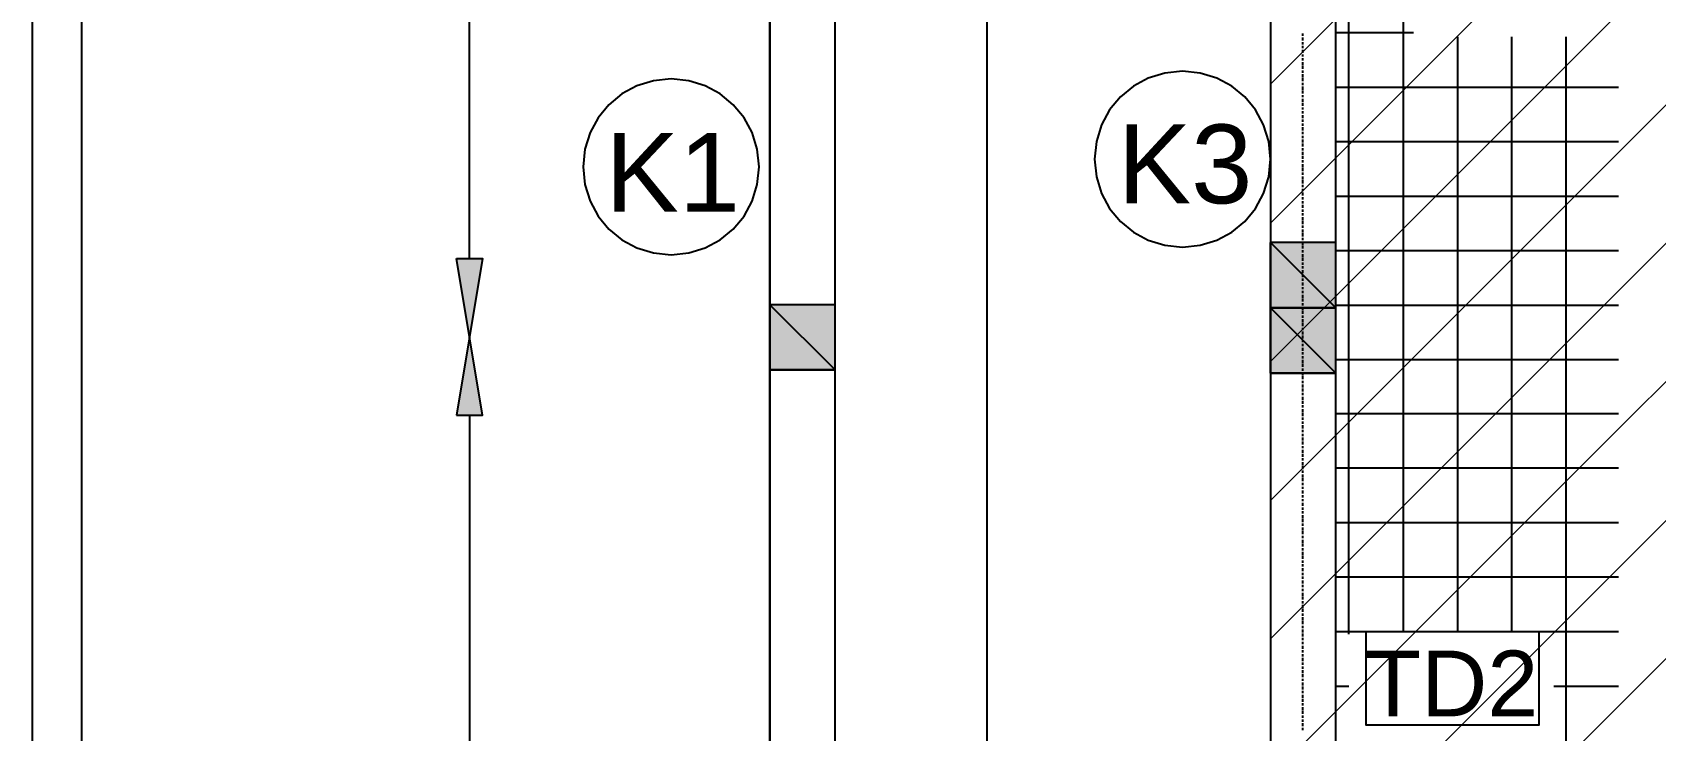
# Model space of a CAD drawing. Header units: metres. Extents: x 2.9 to 42.8, y 1.7 to 28.7.
# Drawn here: x 2.939 to 6.666, y 17.647 to 19.25 of the extents above; entities that cross this region are included whole.
import ezdxf

# ---------------------------------------------------------------- set-up
doc = ezdxf.new("R2010")
doc.units = ezdxf.units.M
for name, color, linetype in [('AMARILLO', 2, 'Continuous'), ('MAGENTA', 6, 'Continuous'), ('NEGRO', 7, 'Continuous'), ('RELLENO_MAGENTA', 6, 'Continuous'), ('RELLENO_ROJO', 1, 'Continuous'), ('ROJO', 1, 'Continuous'), ('TEXTO', 7, 'Continuous')]:
    doc.layers.add(name, color=color, linetype=linetype)
doc.layers.add('RGB_000_184_184', color=7, linetype='Continuous', true_color=0x00b8b8)
doc.layers.add('RGB_147_149_152', color=7, linetype='Continuous', true_color=0x939598)
doc.styles.add('ArialMT', font='arial.ttf')

msp = doc.modelspace()

# ---------------------------------------------------------------- hatches: boundary and pattern name
at = {"layer": 'RELLENO_MAGENTA'}
h = msp.add_hatch(color=256, dxfattribs=at)
h.dxf.hatch_style = 1
h.paths.add_polyline_path([(5.932, 18.7678), (5.782, 18.7678), (5.932, 18.6178), (5.932, 18.7678)])
h.paths.add_polyline_path([(5.782, 18.7678), (5.932, 18.6178), (5.782, 18.6178), (5.782, 18.7678)])
h = msp.add_hatch(color=256, dxfattribs=at)
h.dxf.hatch_style = 1
h.paths.add_polyline_path([(4.7819, 18.6249), (4.632, 18.6249), (4.7819, 18.475), (4.7819, 18.6249)])
h.paths.add_polyline_path([(4.632, 18.6249), (4.7819, 18.475), (4.632, 18.475), (4.632, 18.6249)])
h = msp.add_hatch(color=256, dxfattribs=at)
h.dxf.hatch_style = 1
h.paths.add_polyline_path([(5.932, 18.6178), (5.782, 18.6178), (5.932, 18.4679), (5.932, 18.6178)])
h.paths.add_polyline_path([(5.782, 18.6178), (5.932, 18.4679), (5.782, 18.4679), (5.782, 18.6178)])
at = {"layer": 'RELLENO_ROJO'}
h = msp.add_hatch(color=256, dxfattribs=at)
h.dxf.hatch_style = 1
h.paths.add_polyline_path([(3.9123, 18.7307), (3.9723, 18.7307), (3.9423, 18.5508), (3.9123, 18.7307)])
h = msp.add_hatch(color=256, dxfattribs=at)
h.dxf.hatch_style = 1
h.paths.add_polyline_path([(3.9123, 18.3709), (3.9723, 18.3709), (3.9423, 18.5508), (3.9123, 18.3709)])

# ---------------------------------------------------------------- linework, layer by layer
at = {"layer": 'AMARILLO', "lineweight": -3}
for points in [[(4.632, 19.244), (4.632, 19.2493)], [(4.632, 19.2334), (4.632, 19.2405)], [(5.8561, 19.2423), (5.8561, 19.2476)], [(5.8561, 19.2317), (5.8561, 19.2387)], [(4.632, 19.2246), (4.632, 19.2317)], [(4.632, 19.2158), (4.632, 19.2211)], [(4.632, 19.2052), (4.632, 19.2123)], [(4.632, 19.1964), (4.632, 19.2035)], [(5.8561, 19.2229), (5.8561, 19.2282)], [(5.8561, 19.214), (5.8561, 19.2193)], [(5.8561, 19.2035), (5.8561, 19.2105)], [(5.8561, 19.1946), (5.8561, 19.1999)], [(4.632, 19.1876), (4.632, 19.1929)], [(4.632, 19.177), (4.632, 19.1841)], [(4.632, 19.1682), (4.632, 19.1752)], [(4.632, 19.1594), (4.632, 19.1647)], [(5.8561, 19.1858), (5.8561, 19.1911)], [(5.8561, 19.1752), (5.8561, 19.1823)], [(5.8561, 19.1664), (5.8561, 19.1735)], [(5.8561, 19.1576), (5.8561, 19.1629)], [(4.632, 19.1505), (4.632, 19.1558)], [(4.632, 19.14), (4.632, 19.147)], [(4.632, 19.1311), (4.632, 19.1364)], [(4.632, 19.1223), (4.632, 19.1276)], [(5.8561, 19.147), (5.8561, 19.1541)], [(5.8561, 19.1382), (5.8561, 19.1453)], [(5.8561, 19.1294), (5.8561, 19.1347)], [(5.8561, 19.1188), (5.8561, 19.1258)], [(4.632, 19.1117), (4.632, 19.1188)], [(4.632, 19.1029), (4.632, 19.1082)], [(4.632, 19.0941), (4.632, 19.0994)], [(4.632, 19.0835), (4.632, 19.0906)], [(5.8561, 19.11), (5.8561, 19.117)], [(5.8561, 19.1012), (5.8561, 19.1064)], [(5.8561, 19.0906), (5.8561, 19.0976)], [(5.8561, 19.0818), (5.8561, 19.0888)], [(4.632, 19.0747), (4.632, 19.0818)], [(4.632, 19.0659), (4.632, 19.0712)], [(4.632, 19.0553), (4.632, 19.0623)], [(4.632, 19.0465), (4.632, 19.0535)], [(5.8561, 19.0729), (5.8561, 19.0782)], [(5.8561, 19.0641), (5.8561, 19.0694)], [(5.8561, 19.0535), (5.8561, 19.0606)], [(5.8561, 19.0447), (5.8561, 19.05)], [(4.632, 19.0377), (4.632, 19.0429)], [(4.632, 19.0271), (4.632, 19.0341)], [(4.632, 19.0183), (4.632, 19.0253)], [(4.632, 19.0094), (4.632, 19.0147)], [(5.8561, 19.0359), (5.8561, 19.0412)], [(5.8561, 19.0253), (5.8561, 19.0324)], [(5.8561, 19.0165), (5.8561, 19.0218)], [(5.8561, 19.0077), (5.8561, 19.013)], [(4.632, 18.9988), (4.632, 19.0059)], [(4.632, 18.99), (4.632, 18.9971)], [(4.632, 18.9812), (4.632, 18.9865)], [(4.632, 18.9724), (4.632, 18.9777)], [(5.8561, 18.9971), (5.8561, 19.0041)], [(5.8561, 18.9883), (5.8561, 18.9953)], [(5.8561, 18.9794), (5.8561, 18.9847)], [(5.8561, 18.9689), (5.8561, 18.9759)], [(4.632, 18.9618), (4.632, 18.9689)], [(4.632, 18.953), (4.632, 18.9583)], [(4.632, 18.9442), (4.632, 18.9495)], [(4.632, 18.9336), (4.632, 18.9406)], [(5.8561, 18.96), (5.8561, 18.9671)], [(5.8561, 18.9512), (5.8561, 18.9565)], [(5.8561, 18.9406), (5.8561, 18.9477)], [(5.8561, 18.9318), (5.8561, 18.9389)], [(4.632, 18.9248), (4.632, 18.9301)], [(4.632, 18.9159), (4.632, 18.9212)], [(4.632, 18.9054), (4.632, 18.9124)], [(4.632, 18.8965), (4.632, 18.9036)], [(5.8561, 18.923), (5.8561, 18.9283)], [(5.8561, 18.9124), (5.8561, 18.9195)], [(5.8561, 18.9036), (5.8561, 18.9107)], [(5.8561, 18.8948), (5.8561, 18.9001)], [(4.632, 18.8877), (4.632, 18.893)], [(4.632, 18.8771), (4.632, 18.8842)], [(4.632, 18.8683), (4.632, 18.8754)], [(4.632, 18.8595), (4.632, 18.8648)], [(5.8561, 18.886), (5.8561, 18.8912)], [(5.8561, 18.8754), (5.8561, 18.8824)], [(5.8561, 18.8666), (5.8561, 18.8718)], [(5.8561, 18.8577), (5.8561, 18.863)], [(4.632, 18.8489), (4.632, 18.856)], [(4.632, 18.8401), (4.632, 18.8472)], [(4.632, 18.8313), (4.632, 18.8366)], [(4.632, 18.8207), (4.632, 18.8278)], [(5.8561, 18.8472), (5.8561, 18.8542)], [(5.8561, 18.8383), (5.8561, 18.8436)], [(5.8561, 18.8295), (5.8561, 18.8348)], [(5.8561, 18.8189), (5.8561, 18.826)], [(4.632, 18.8119), (4.632, 18.8189)], [(4.632, 18.8031), (4.632, 18.8083)], [(4.632, 18.7942), (4.632, 18.7995)], [(4.632, 18.7837), (4.632, 18.7907)], [(5.8561, 18.8101), (5.8561, 18.8172)], [(5.8561, 18.8013), (5.8561, 18.8066)], [(5.8561, 18.7907), (5.8561, 18.7978)], [(5.8561, 18.7819), (5.8561, 18.7889)], [(4.632, 18.7748), (4.632, 18.7801)], [(4.632, 18.766), (4.632, 18.7713)], [(4.632, 18.7554), (4.632, 18.7625)], [(4.632, 18.7466), (4.632, 18.7519)], [(5.8561, 18.7731), (5.8561, 18.7784)], [(5.8561, 18.7625), (5.8561, 18.7695)], [(5.8561, 18.7537), (5.8561, 18.7607)], [(4.632, 18.7378), (4.632, 18.7431)], [(4.632, 18.7272), (4.632, 18.7343)], [(4.632, 18.7184), (4.632, 18.7254)], [(4.632, 18.7096), (4.632, 18.7149)], [(5.8561, 18.7448), (5.8561, 18.7501)], [(5.8561, 18.7343), (5.8561, 18.7413)], [(5.8561, 18.7254), (5.8561, 18.7325)], [(5.8561, 18.7166), (5.8561, 18.7219)], [(4.632, 18.699), (4.632, 18.706)], [(4.632, 18.6902), (4.632, 18.6972)], [(4.632, 18.6813), (4.632, 18.6866)], [(4.632, 18.6708), (4.632, 18.6778)], [(5.8561, 18.7078), (5.8561, 18.7131)], [(5.8561, 18.6972), (5.8561, 18.7043)], [(5.8561, 18.6884), (5.8561, 18.6937)], [(5.8561, 18.6796), (5.8561, 18.6849)], [(5.8561, 18.669), (5.8561, 18.6761)], [(4.632, 18.6619), (4.632, 18.669)], [(4.632, 18.6531), (4.632, 18.6584)], [(4.632, 18.6425), (4.632, 18.6496)], [(4.632, 18.6337), (4.632, 18.6408)], [(5.8561, 18.6602), (5.8561, 18.6655)], [(5.8561, 18.6514), (5.8561, 18.6567)], [(5.8561, 18.6408), (5.8561, 18.6478)], [(5.8561, 18.632), (5.8561, 18.639)], [(4.632, 18.6249), (4.632, 18.6302)], [(4.632, 18.6161), (4.632, 18.6214)], [(4.632, 18.6055), (4.632, 18.6126)], [(4.632, 18.5967), (4.632, 18.602)], [(5.8561, 18.6231), (5.8561, 18.6284)], [(5.8561, 18.6126), (5.8561, 18.6196)], [(5.8561, 18.6037), (5.8561, 18.6108)], [(4.632, 18.5879), (4.632, 18.5932)], [(4.632, 18.5773), (4.632, 18.5843)], [(4.632, 18.5685), (4.632, 18.5737)], [(4.632, 18.5596), (4.632, 18.5649)], [(5.8561, 18.5949), (5.8561, 18.6002)], [(5.8561, 18.5843), (5.8561, 18.5914)], [(5.8561, 18.5755), (5.8561, 18.5826)], [(5.8561, 18.5667), (5.8561, 18.572)], [(4.632, 18.5491), (4.632, 18.5561)], [(4.632, 18.5402), (4.632, 18.5473)], [(4.632, 18.5314), (4.632, 18.5367)], [(4.632, 18.5208), (4.632, 18.5279)], [(5.8561, 18.5561), (5.8561, 18.5632)], [(5.8561, 18.5473), (5.8561, 18.5543)], [(5.8561, 18.5385), (5.8561, 18.5438)], [(5.8561, 18.5297), (5.8561, 18.5349)], [(4.632, 18.512), (4.632, 18.5191)], [(4.632, 18.5032), (4.632, 18.5085)], [(4.632, 18.4926), (4.632, 18.4997)], [(4.632, 18.4838), (4.632, 18.4908)], [(5.8561, 18.5191), (5.8561, 18.5261)], [(5.8561, 18.5103), (5.8561, 18.5155)], [(5.8561, 18.5014), (5.8561, 18.5067)], [(5.8561, 18.4908), (5.8561, 18.4979)], [(4.632, 18.475), (4.632, 18.4803)], [(4.632, 18.4644), (4.632, 18.4714)], [(4.632, 18.4556), (4.632, 18.4626)], [(5.8561, 18.482), (5.8561, 18.4891)], [(5.8561, 18.4732), (5.8561, 18.4785)], [(5.8561, 18.4626), (5.8561, 18.4697)], [(5.8561, 18.4538), (5.8561, 18.4609)], [(4.632, 18.4467), (4.632, 18.452)], [(4.632, 18.4379), (4.632, 18.4432)], [(4.632, 18.4273), (4.632, 18.4344)], [(4.632, 18.4185), (4.632, 18.4238)], [(4.632, 18.4097), (4.632, 18.415)], [(5.8561, 18.445), (5.8561, 18.4503)], [(5.8561, 18.4344), (5.8561, 18.4415)], [(5.8561, 18.4256), (5.8561, 18.4326)], [(5.8561, 18.4168), (5.8561, 18.4221)], [(4.632, 18.3991), (4.632, 18.4062)], [(4.632, 18.3903), (4.632, 18.3974)], [(4.632, 18.3815), (4.632, 18.3868)], [(4.632, 18.3709), (4.632, 18.378)], [(5.8561, 18.4062), (5.8561, 18.4132)], [(5.8561, 18.3974), (5.8561, 18.4044)], [(5.8561, 18.3885), (5.8561, 18.3938)], [(5.8561, 18.378), (5.8561, 18.385)], [(4.632, 18.3621), (4.632, 18.3691)], [(4.632, 18.3533), (4.632, 18.3586)], [(4.632, 18.3427), (4.632, 18.3497)], [(4.632, 18.3339), (4.632, 18.3409)], [(5.8561, 18.3691), (5.8561, 18.3762)], [(5.8561, 18.3603), (5.8561, 18.3656)], [(5.8561, 18.3515), (5.8561, 18.3568)], [(5.8561, 18.3409), (5.8561, 18.348)], [(4.632, 18.325), (4.632, 18.3303)], [(4.632, 18.3145), (4.632, 18.3215)], [(4.632, 18.3056), (4.632, 18.3127)], [(5.8561, 18.3321), (5.8561, 18.3374)], [(5.8561, 18.3233), (5.8561, 18.3286)], [(5.8561, 18.3127), (5.8561, 18.3198)], [(5.8561, 18.3039), (5.8561, 18.3109)], [(4.632, 18.2968), (4.632, 18.3021)], [(4.632, 18.2862), (4.632, 18.2933)], [(4.632, 18.2774), (4.632, 18.2845)], [(4.632, 18.2686), (4.632, 18.2739)], [(5.8561, 18.2951), (5.8561, 18.3003)], [(5.8561, 18.2845), (5.8561, 18.2915)], [(5.8561, 18.2757), (5.8561, 18.2827)], [(5.8561, 18.2668), (5.8561, 18.2721)], [(4.632, 18.2598), (4.632, 18.2651)], [(4.632, 18.2492), (4.632, 18.2562)], [(4.632, 18.2404), (4.632, 18.2457)], [(4.632, 18.2316), (4.632, 18.2368)], [(5.8561, 18.2562), (5.8561, 18.2633)], [(5.8561, 18.2474), (5.8561, 18.2545)], [(5.8561, 18.2386), (5.8561, 18.2439)], [(5.8561, 18.228), (5.8561, 18.2351)], [(4.632, 18.221), (4.632, 18.228)], [(4.632, 18.2122), (4.632, 18.2192)], [(4.632, 18.2033), (4.632, 18.2086)], [(4.632, 18.1928), (4.632, 18.1998)], [(5.8561, 18.2192), (5.8561, 18.2263)], [(5.8561, 18.2104), (5.8561, 18.2157)], [(5.8561, 18.2016), (5.8561, 18.2069)], [(5.8561, 18.191), (5.8561, 18.198)], [(4.632, 18.1839), (4.632, 18.191)], [(4.632, 18.1751), (4.632, 18.1804)], [(4.632, 18.1645), (4.632, 18.1716)], [(4.632, 18.1557), (4.632, 18.1628)], [(5.8561, 18.1822), (5.8561, 18.1875)], [(5.8561, 18.1733), (5.8561, 18.1786)], [(5.8561, 18.1628), (5.8561, 18.1698)], [(5.8561, 18.1539), (5.8561, 18.1592)], [(4.632, 18.1469), (4.632, 18.1522)], [(4.632, 18.1363), (4.632, 18.1434)], [(4.632, 18.1275), (4.632, 18.1345)], [(4.632, 18.1187), (4.632, 18.124)], [(5.8561, 18.1451), (5.8561, 18.1504)], [(5.8561, 18.1345), (5.8561, 18.1416)], [(5.8561, 18.1257), (5.8561, 18.1328)], [(5.8561, 18.1169), (5.8561, 18.1222)], [(4.632, 18.1098), (4.632, 18.1151)], [(4.632, 18.0993), (4.632, 18.1063)], [(4.632, 18.0904), (4.632, 18.0957)], [(4.632, 18.0816), (4.632, 18.0869)], [(5.8561, 18.1063), (5.8561, 18.1134)], [(5.8561, 18.0975), (5.8561, 18.1046)], [(5.8561, 18.0887), (5.8561, 18.094)], [(5.8561, 18.0781), (5.8561, 18.0852)], [(4.632, 18.071), (4.632, 18.0781)], [(4.632, 18.0622), (4.632, 18.0675)], [(4.632, 18.0534), (4.632, 18.0587)], [(4.632, 18.0428), (4.632, 18.0499)], [(5.8561, 18.0693), (5.8561, 18.0763)], [(5.8561, 18.0605), (5.8561, 18.0658)], [(5.8561, 18.0499), (5.8561, 18.0569)], [(5.8561, 18.0411), (5.8561, 18.0481)], [(4.632, 18.034), (4.632, 18.0411)], [(4.632, 18.0252), (4.632, 18.0305)], [(4.632, 18.0146), (4.632, 18.0217)], [(4.632, 18.0058), (4.632, 18.0128)], [(5.8561, 18.0322), (5.8561, 18.0375)], [(5.8561, 18.0234), (5.8561, 18.0287)], [(5.8561, 18.0128), (5.8561, 18.0199)], [(5.8561, 18.004), (5.8561, 18.0093)], [(4.632, 17.997), (4.632, 18.0023)], [(4.632, 17.9864), (4.632, 17.9934)], [(4.632, 17.9776), (4.632, 17.9846)], [(4.632, 17.9687), (4.632, 17.974)], [(5.8561, 17.9952), (5.8561, 18.0005)], [(5.8561, 17.9846), (5.8561, 17.9917)], [(5.8561, 17.9758), (5.8561, 17.9811)], [(5.8561, 17.967), (5.8561, 17.9723)], [(4.632, 17.9582), (4.632, 17.9652)], [(4.632, 17.9493), (4.632, 17.9564)], [(4.632, 17.9405), (4.632, 17.9458)], [(4.632, 17.9317), (4.632, 17.937)], [(5.8561, 17.9564), (5.8561, 17.9634)], [(5.8561, 17.9476), (5.8561, 17.9546)], [(5.8561, 17.9387), (5.8561, 17.944)], [(5.8561, 17.9282), (5.8561, 17.9352)], [(4.632, 17.9211), (4.632, 17.9282)], [(4.632, 17.9123), (4.632, 17.9176)], [(4.632, 17.9035), (4.632, 17.9088)], [(4.632, 17.8929), (4.632, 17.8999)], [(5.8561, 17.9193), (5.8561, 17.9264)], [(5.8561, 17.9105), (5.8561, 17.9158)], [(5.8561, 17.8999), (5.8561, 17.907)], [(5.8561, 17.8911), (5.8561, 17.8982)], [(4.632, 17.8841), (4.632, 17.8894)], [(4.632, 17.8753), (4.632, 17.8805)], [(4.632, 17.8647), (4.632, 17.8717)], [(4.632, 17.8558), (4.632, 17.8629)], [(5.8561, 17.8823), (5.8561, 17.8876)], [(5.8561, 17.8717), (5.8561, 17.8788)], [(5.8561, 17.8629), (5.8561, 17.87)], [(5.8561, 17.8541), (5.8561, 17.8594)], [(4.632, 17.847), (4.632, 17.8523)], [(4.632, 17.8364), (4.632, 17.8435)], [(4.632, 17.8276), (4.632, 17.8347)], [(4.632, 17.8188), (4.632, 17.8241)], [(5.8561, 17.8453), (5.8561, 17.8506)], [(5.8561, 17.8347), (5.8561, 17.8417)], [(5.8561, 17.8259), (5.8561, 17.8312)], [(5.8561, 17.817), (5.8561, 17.8223)], [(4.632, 17.8082), (4.632, 17.8153)], [(4.632, 17.7994), (4.632, 17.8065)], [(4.632, 17.7906), (4.632, 17.7959)], [(4.632, 17.78), (4.632, 17.7871)], [(5.8561, 17.8065), (5.8561, 17.8135)], [(5.8561, 17.7976), (5.8561, 17.8029)], [(5.8561, 17.7888), (5.8561, 17.7941)], [(5.8561, 17.7782), (5.8561, 17.7853)], [(4.632, 17.7712), (4.632, 17.7782)], [(4.632, 17.7624), (4.632, 17.7677)], [(4.632, 17.7535), (4.632, 17.7588)], [(4.632, 17.743), (4.632, 17.75)], [(5.8561, 17.7694), (5.8561, 17.7765)], [(5.8561, 17.7606), (5.8561, 17.7659)], [(5.8561, 17.75), (5.8561, 17.7571)], [(5.8561, 17.7412), (5.8561, 17.7483)], [(4.632, 17.7341), (4.632, 17.7394)], [(4.632, 17.7253), (4.632, 17.7306)], [(4.632, 17.7147), (4.632, 17.7218)], [(4.632, 17.7059), (4.632, 17.7112)], [(5.8561, 17.7324), (5.8561, 17.7377)], [(5.8561, 17.7218), (5.8561, 17.7288)], [(5.8561, 17.713), (5.8561, 17.72)], [(5.8561, 17.7042), (5.8561, 17.7094)], [(4.632, 17.6971), (4.632, 17.7024)], [(4.632, 17.6865), (4.632, 17.6936)], [(4.632, 17.6777), (4.632, 17.6848)], [(4.632, 17.6689), (4.632, 17.6742)], [(5.8561, 17.6936), (5.8561, 17.7006)], [(5.8561, 17.6848), (5.8561, 17.6918)], [(5.8561, 17.6759), (5.8561, 17.6812)], [(5.8561, 17.6671), (5.8561, 17.6724)], [(4.632, 17.6583), (4.632, 17.6653)], [(4.632, 17.6495), (4.632, 17.6565)], [(5.8561, 17.6565), (5.8561, 17.6636)], [(5.8561, 17.6477), (5.8561, 17.653)]]:
    msp.add_lwpolyline(points, dxfattribs=at)
at = {"layer": 'MAGENTA', "lineweight": -3}
for points in [[(5.932, 18.7678), (5.782, 18.7678), (5.932, 18.6178)], [(5.782, 18.7678), (5.932, 18.6178), (5.782, 18.6178)], [(5.782, 18.7678), (5.782, 18.6178), (5.932, 18.6178), (5.932, 18.7678)], [(4.7819, 18.6249), (4.632, 18.6249), (4.7819, 18.475)], [(4.632, 18.6249), (4.7819, 18.475), (4.632, 18.475)], [(4.632, 18.6249), (4.632, 18.475), (4.7819, 18.475), (4.7819, 18.6249)], [(5.932, 18.6178), (5.782, 18.6178), (5.932, 18.4679)], [(5.782, 18.6178), (5.932, 18.4679), (5.782, 18.4679)], [(5.782, 18.6178), (5.782, 18.4679), (5.932, 18.4679), (5.932, 18.6178)]]:
    msp.add_lwpolyline(points, close=True, dxfattribs=at)
at = {"layer": 'NEGRO', "lineweight": -3}
for points in [[(4.7819, 25.975), (12.4813, 25.975), (12.4813, 21.8246), (12.6312, 21.8246), (12.6312, 26.125), (4.632, 26.125), (4.632, 6.1242), (4.7819, 6.1242)], [(4.632, 6.1242), (4.632, 26.125), (12.6312, 26.125), (12.6312, 6.1242)], [(5.782, 13.3756), (5.932, 13.3756), (5.932, 16.1749), (6.5317, 16.1749), (6.5317, 16.3248), (5.932, 16.3248), (5.932, 21.8246), (5.782, 21.8246)], [(6.0008, 17.8735), (6.0008, 17.6601), (6.3994, 17.6601), (6.3994, 17.8735)]]:
    msp.add_lwpolyline(points, close=True, dxfattribs=at)
for points in [[(4.632, 6.1242), (4.632, 26.125), (12.6312, 26.125), (12.6312, 21.8246)], [(5.1312, 6.1242), (5.1312, 25.6258), (12.132, 25.6258), (12.132, 21.8246)], [(5.782, 21.7505), (5.782, 13.3756), (7.2813, 13.3756), (7.2813, 11.2254), (12.6312, 11.2254)], [(5.9619, 17.8682), (5.9619, 20.8262)], [(6.0872, 17.8735), (6.0872, 20.8262)], [(6.1101, 19.2493), (5.932, 19.2493)], [(6.2124, 17.8735), (6.2124, 19.2405)], [(6.3359, 17.8735), (6.3359, 19.2405)], [(6.4611, 16.3248), (6.4611, 19.2405)], [(6.5811, 19.1241), (5.932, 19.1241)], [(6.5811, 18.9988), (5.932, 18.9988)], [(6.5811, 18.8736), (5.932, 18.8736)], [(6.5811, 18.7484), (5.932, 18.7484)], [(6.5811, 18.6231), (5.932, 18.6231)], [(6.5811, 18.4979), (5.932, 18.4979)], [(6.5811, 18.3744), (5.932, 18.3744)], [(6.5811, 18.2492), (5.932, 18.2492)], [(6.5811, 18.124), (5.932, 18.124)], [(6.5811, 17.9987), (5.932, 17.9987)], [(6.5811, 17.8735), (5.932, 17.8735)], [(5.9619, 17.7483), (5.932, 17.7483)], [(6.5811, 17.7483), (6.4329, 17.7483)]]:
    msp.add_lwpolyline(points, dxfattribs=at)
at = {"layer": 'RGB_000_184_184', "lineweight": -3}
msp.add_lwpolyline([(3.0515, 2.5682), (3.0515, 2.6388), (2.9386, 2.6388), (2.9386, 27.7125), (3.0515, 27.7125), (3.0515, 2.6388)], dxfattribs=at)
at = {"layer": 'RGB_147_149_152', "lineweight": 15}
for points in [[(5.782, 19.1311), (7.6764, 21.0256)], [(5.782, 18.8119), (7.9939, 21.0256)], [(5.782, 18.4944), (8.3132, 21.0256)], [(5.782, 18.1751), (8.6307, 21.0256)], [(5.782, 17.8576), (8.95, 21.0256)], [(5.782, 17.5401), (9.2675, 21.0256)], [(5.782, 17.2208), (9.585, 21.0256)], [(5.782, 16.9033), (9.9042, 21.0256)]]:
    msp.add_lwpolyline(points, dxfattribs=at)
at = {"layer": 'ROJO', "lineweight": -3}
for points in [[(3.9423, 18.7307), (3.9423, 19.6391)], [(3.9423, 18.3709), (3.9423, 17.4625)]]:
    msp.add_lwpolyline(points, dxfattribs=at)
for points in [[(5.782, 18.9592), (5.7779, 18.9999), (5.7662, 19.0378), (5.7475, 19.0721), (5.7229, 19.102), (5.693, 19.1266), (5.6587, 19.1453), (5.6208, 19.157), (5.5801, 19.1611), (5.5394, 19.157), (5.5014, 19.1453), (5.4671, 19.1266), (5.4373, 19.102), (5.4126, 19.0721), (5.394, 19.0378), (5.3822, 18.9999), (5.3781, 18.9592), (5.3822, 18.9185), (5.394, 18.8805), (5.4126, 18.8462), (5.4373, 18.8163), (5.4671, 18.7917), (5.5014, 18.7731), (5.5394, 18.7613), (5.5801, 18.7572), (5.6208, 18.7613), (5.6587, 18.7731), (5.693, 18.7917), (5.7229, 18.8163), (5.7475, 18.8462), (5.7662, 18.8805), (5.7779, 18.9185)], [(4.6073, 18.9415), (4.6032, 18.9822), (4.5914, 19.0201), (4.5728, 19.0544), (4.5481, 19.0843), (4.5182, 19.109), (4.4839, 19.1276), (4.446, 19.1394), (4.4053, 19.1435), (4.3646, 19.1394), (4.3267, 19.1276), (4.2924, 19.109), (4.2625, 19.0843), (4.2378, 19.0544), (4.2192, 19.0201), (4.2075, 18.9822), (4.2033, 18.9415), (4.2075, 18.9008), (4.2192, 18.8629), (4.2378, 18.8286), (4.2625, 18.7987), (4.2924, 18.774), (4.3267, 18.7554), (4.3646, 18.7437), (4.4053, 18.7396), (4.446, 18.7437), (4.4839, 18.7554), (4.5182, 18.774), (4.5481, 18.7987), (4.5728, 18.8286), (4.5914, 18.8629), (4.6032, 18.9008)], [(3.9123, 18.7307), (3.9723, 18.7307), (3.9423, 18.5508)], [(3.9123, 18.3709), (3.9723, 18.3709), (3.9423, 18.5508)]]:
    msp.add_lwpolyline(points, close=True, dxfattribs=at)

# ---------------------------------------------------------------- texts
at = {"layer": 'TEXTO', "color": 1, "true_color": 0xff0000, "style": 'ArialMT'}
for s, p in [('K1', (4.2545, 18.8383)), ('K3', (5.431, 18.8577))]:
    msp.add_text(s, height=0.1811, dxfattribs=at).set_placement(p)
at = {"layer": 'TEXTO', "color": 18, "true_color": 0x000000, "style": 'ArialMT'}
msp.add_text('TD2', height=0.1509, dxfattribs=at).set_placement((5.999, 17.6795))

doc.saveas('drawing.dxf')
